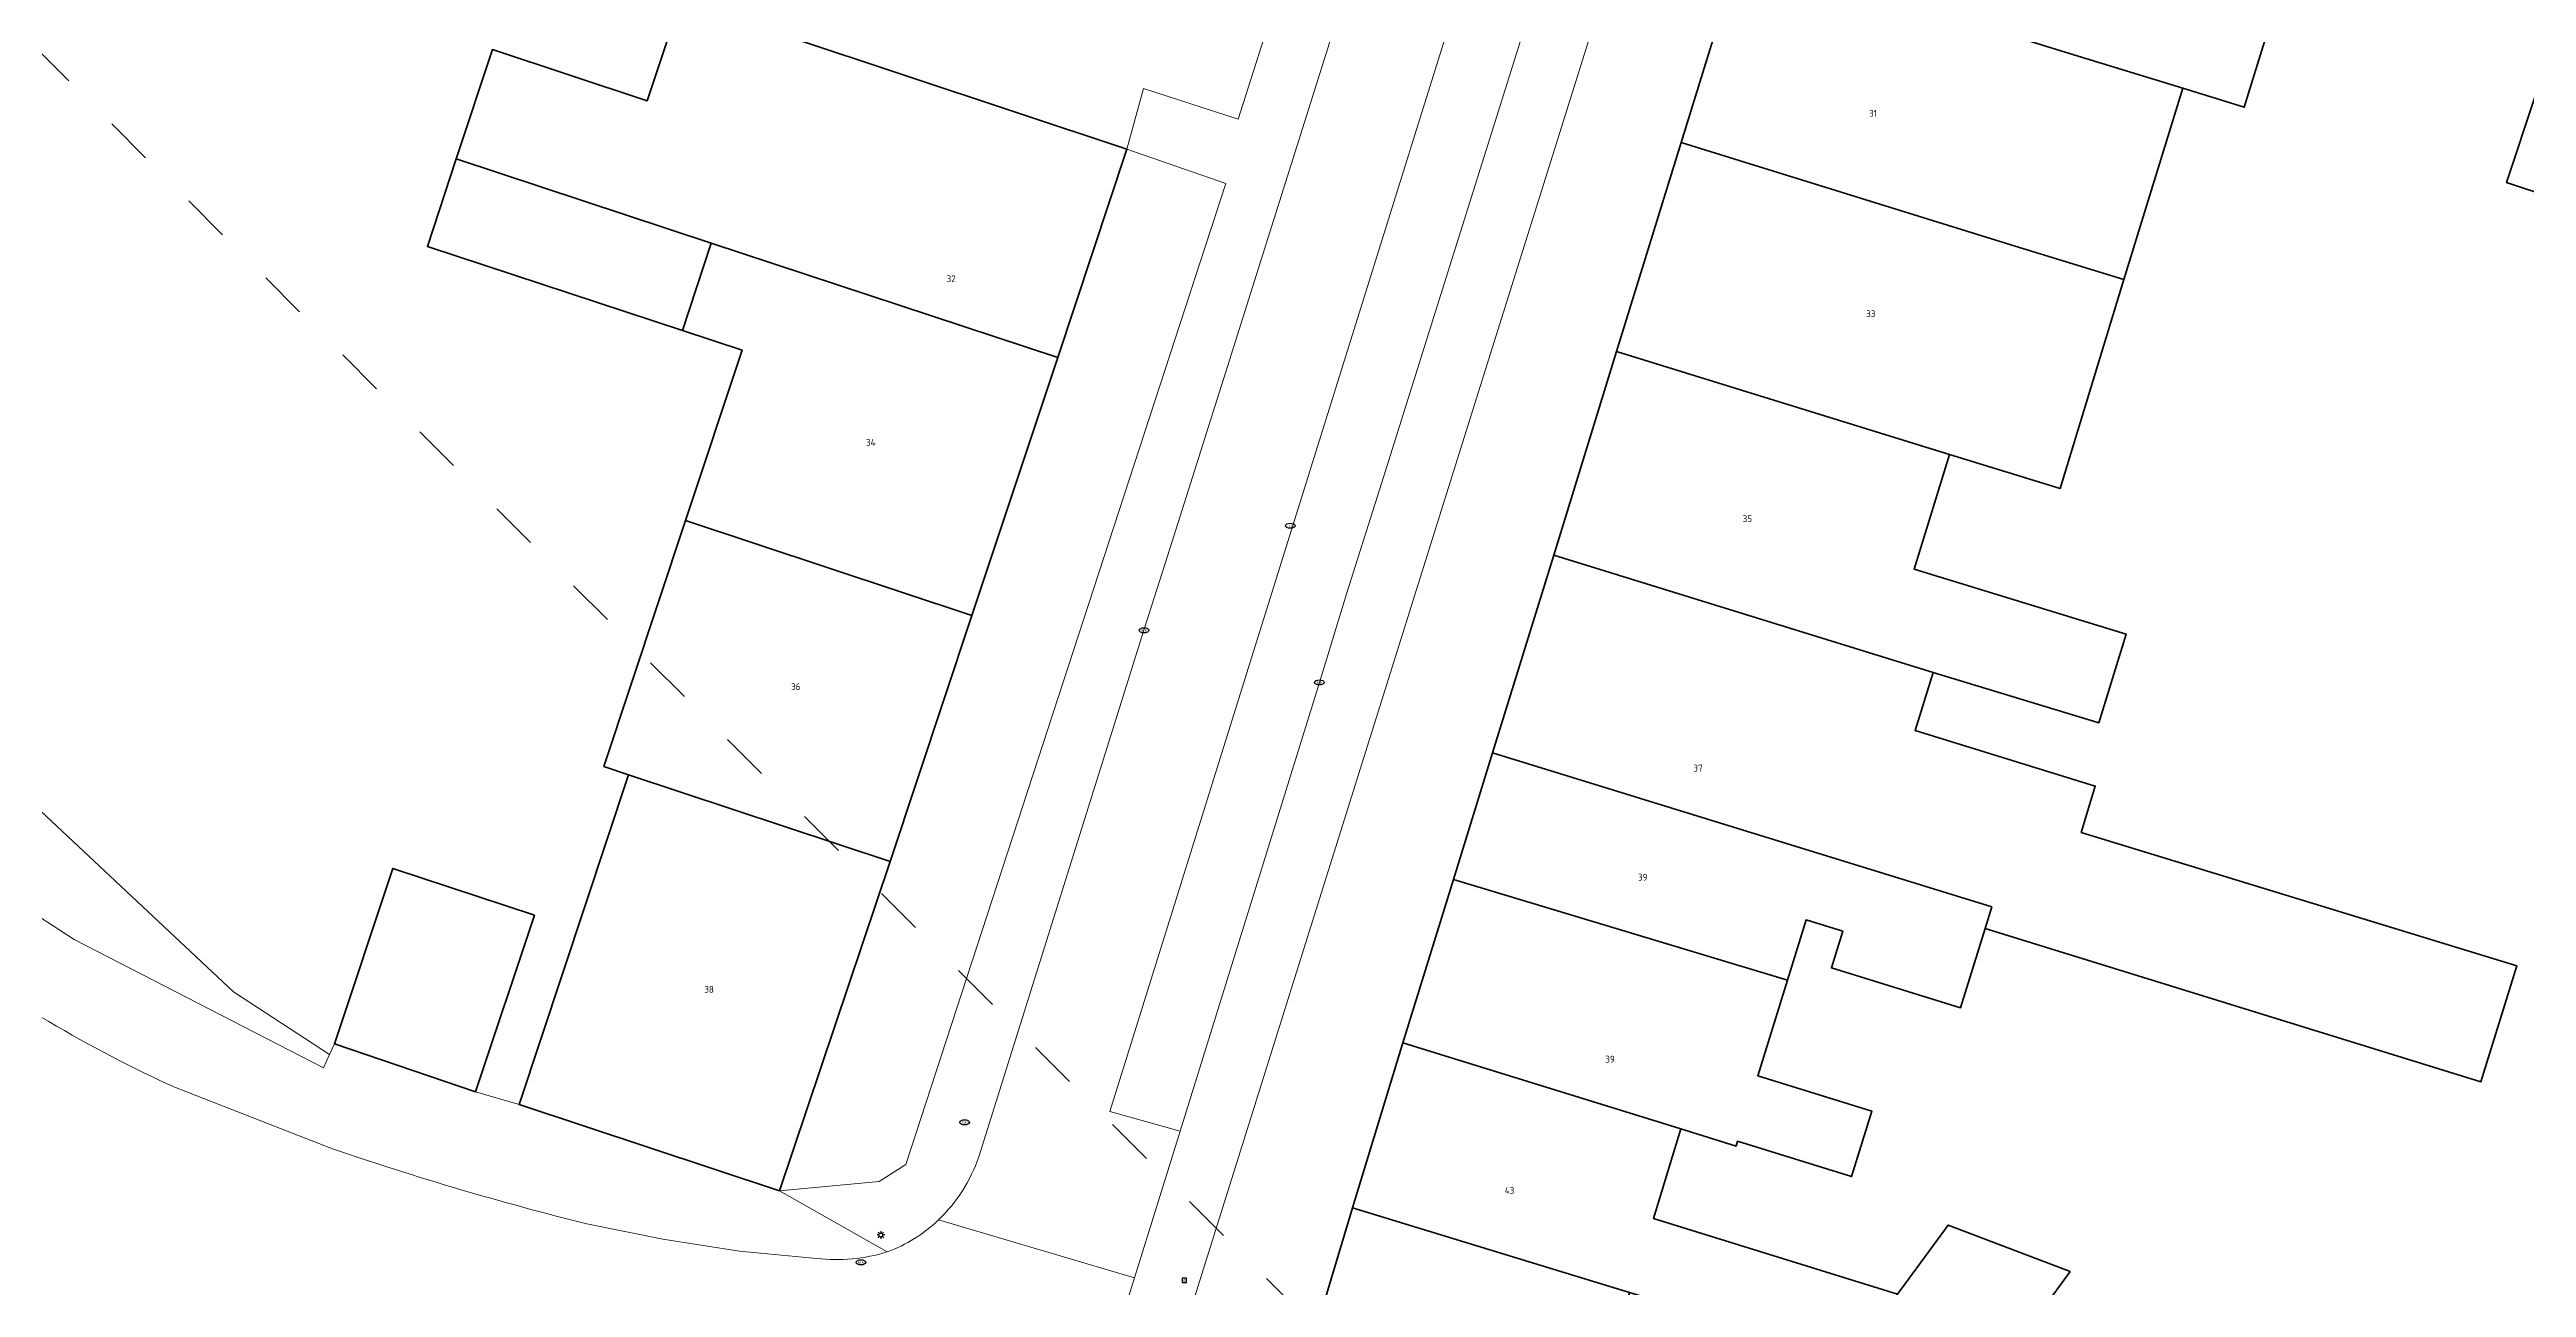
# Model space of a CAD drawing. Header units: metres. Extents: x 30438 to 30782, y 387448 to 387694.
# Drawn here: x 30630.2 to 30694.8, y 387496.5 to 387528.7 of the extents above; entities that cross this region are included whole.
import ezdxf
from ezdxf.enums import TextEntityAlignment as Align

# ---------------------------------------------------------------- set-up
doc = ezdxf.new("R2010")
doc.units = ezdxf.units.M
doc.linetypes.add('HIDDEN5', pattern=[2.8375, 1.25, -1.5875])
for name, color, linetype, lineweight in [('B-GV-GR-BEPLANTING_CULTUUR_HEESTERS-GV', 90, 'Continuous', 18), ('B-GV-IE-MEUBILAIR-S', 7, 'Continuous', 25), ('B-GV-OG-BEBOUWING-GV', 7, 'Continuous', 35), ('B-GV-OG-BEBOUWING-T18', 10, 'Continuous', 18), ('B-GV-OG-TERREIN_ERF-GV', 7, 'Continuous', 18), ('B-GV-VH-OPENVERHARDING_BETONSTRAATSTEEN-GV', 90, 'Continuous', 18), ('B-GV-VH-OPENVERHARDING_STRAATBAKSTEEN-GV', 90, 'Continuous', 18), ('B-GV-VH-OPENVERHARDING_TEGEL-GV', 90, 'Continuous', 18)]:
    doc.layers.add(name, color=color, linetype=linetype, lineweight=lineweight)
doc.styles.add('NLCS-ISO', font='NLCS-ISO.ttf')
doc.styles.add('NLCS-ISO-M100-T18', font='NLCS-ISO.ttf', dxfattribs={"height": 0.18})

# ---------------------------------------------------------------- blocks, each defined once
blk = doc.blocks.new('SIE-MEUBILAIR_BORD_VERKEER-SO')
blk.add_lwpolyline([(-0.5625, -0.5625), (0.5625, -0.5625), (0.5625, 0.5625), (-0.5625, 0.5625)], close=True)
at = {"style": 'NLCS-ISO'}
blk.add_text('vb', height=0.75, dxfattribs=at).set_placement((0, 0), align=Align.MIDDLE_CENTER)
blk = doc.blocks.new('SIE-MEUBILAIR_PAAL_LICHTMAST-SO')
for points in [[(-0.62, 0), (-1, 0)], [(-0.71, 0.71), (-0.44, 0.44)], [(0, 1), (0, 0.62)], [(0.44, 0.44), (0.71, 0.71)], [(1, 0), (0.62, 0)], [(-0.71, -0.71), (-0.44, -0.44)], [(0, -0.62), (0, -1)], [(0.44, -0.44), (0.71, -0.71)]]:
    blk.add_lwpolyline(points)
blk.add_circle((0, 0), 0.5)
blk = doc.blocks.new('SIE-MEUBILAIR_PUT_BRANDKRAAN-SO')
blk.add_ellipse((0, 0), major_axis=(1.25, 0), ratio=0.54)
at = {"style": 'NLCS-ISO'}
blk.add_text('bk', height=0.75, dxfattribs=at).set_placement((0.03, 0), align=Align.MIDDLE_CENTER)
blk = doc.blocks.new('SIE-MEUBILAIR_PUT_KOLK-SO')
blk.add_ellipse((0, 0), major_axis=(1.25, 0), ratio=0.54)
at = {"style": 'NLCS-ISO'}
blk.add_text('klk', height=0.75, dxfattribs=at).set_placement((0.03, 0), align=Align.MIDDLE_CENTER)
blk = doc.blocks.new('SIE-MEUBILAIR_PUT_RIOOLPUT-SO')
blk.add_ellipse((0, 0), major_axis=(1.25, 0), ratio=0.54)
at = {"style": 'NLCS-ISO'}
blk.add_text('ri', height=0.75, dxfattribs=at).set_placement((-0.04, 0.07), align=Align.MIDDLE_CENTER)

msp = doc.modelspace()

# ---------------------------------------------------------------- linework, layer by layer
at = {"linetype": 'HIDDEN5'}
msp.add_line((30710.96, 387447.669), (30510.96, 387647.669), dxfattribs=at)
at = {"layer": 'B-GV-GR-BEPLANTING_CULTUUR_HEESTERS-GV'}
msp.add_lwpolyline([(30629, 387509.811), (30627.246, 387508.023), (30627.849, 387507.501), (30629.375, 387506.497), (30630.85, 387505.547), (30637.346, 387502.201), (30637.5, 387502.541), (30635, 387504.176)], close=True, dxfattribs=at)
at = {"layer": 'B-GV-OG-BEBOUWING-GV'}
for points in [[(30689.135, 387532.822), (30687.231, 387533.405), (30675.995, 387536.878), (30674.269, 387531.293), (30682.96, 387528.6), (30685.804, 387527.729), (30687.406, 387527.234)], [(30674.269, 387531.293), (30672.731, 387526.315), (30681.434, 387523.617), (30684.265, 387522.75), (30685.804, 387527.729), (30682.96, 387528.6)], [(30658.283, 387526.144), (30646.646, 387530.007), (30645.782, 387527.405), (30641.746, 387528.737), (30640.806, 387525.888), (30647.452, 387523.69), (30656.481, 387520.714)], [(30697.331, 387526.775), (30694.993, 387527.547), (30694.241, 387525.27), (30696.579, 387524.498)], [(30684.265, 387522.75), (30681.434, 387523.617), (30672.731, 387526.315), (30671.047, 387520.869), (30679.722, 387518.188), (30682.607, 387517.296)], [(30640.806, 387525.888), (30640.054, 387523.609), (30646.701, 387521.415), (30647.452, 387523.69)], [(30656.481, 387520.714), (30647.452, 387523.69), (30646.701, 387521.415), (30648.255, 387520.902), (30646.781, 387516.462), (30654.246, 387513.984)], [(30679.722, 387518.188), (30671.047, 387520.869), (30669.407, 387515.562), (30679.296, 387512.506), (30683.615, 387511.186), (30684.325, 387513.505), (30678.805, 387515.195)], [(30654.246, 387513.984), (30646.781, 387516.462), (30644.653, 387510.052), (30645.295, 387509.839), (30652.118, 387507.573)], [(30683.153, 387508.333), (30683.523, 387509.541), (30678.828, 387510.992), (30679.296, 387512.506), (30669.407, 387515.562), (30667.815, 387510.41), (30680.823, 387506.39), (30680.65, 387505.828), (30693.575, 387501.834), (30694.509, 387504.857)], [(30667.815, 387510.41), (30666.793, 387507.105), (30675.497, 387504.48), (30675.984, 387506.054), (30676.939, 387505.759), (30676.644, 387504.803), (30680.011, 387503.763), (30680.65, 387505.828), (30680.823, 387506.39)], [(30652.118, 387507.573), (30645.295, 387509.839), (30642.442, 387501.246), (30649.228, 387498.993)], [(30642.841, 387506.176), (30639.151, 387507.397), (30637.628, 387502.824), (30641.309, 387501.576)], [(30674.731, 387501.986), (30675.497, 387504.48), (30666.793, 387507.105), (30665.477, 387502.845), (30672.725, 387500.604), (30674.161, 387500.16), (30674.199, 387500.283), (30677.171, 387499.364), (30677.698, 387501.069)], [(30672.725, 387500.604), (30665.477, 387502.845), (30664.163, 387498.55), (30671.384, 387496.341), (30677.126, 387494.585), (30678.372, 387496.298), (30672.01, 387498.267)], [(30670.416, 387493.101), (30671.384, 387496.341), (30664.163, 387498.55), (30662.775, 387493.907), (30663.709, 387493.628), (30662.586, 387489.837), (30670.362, 387487.458), (30672.8, 387490.841), (30674.108, 387490.437), (30675.021, 387491.692)], [(30682.867, 387496.887), (30679.684, 387498.101), (30678.372, 387496.298), (30677.126, 387494.585), (30675.021, 387491.692), (30674.108, 387490.437), (30668.986, 387483.385), (30673.686, 387480), (30673.785, 387480.137), (30679.102, 387487.521), (30677.101, 387488.962)]]:
    msp.add_lwpolyline(points, close=True, dxfattribs=at)
at = {"layer": 'B-GV-OG-TERREIN_ERF-GV'}
for points in [[(30710.96, 387572.665), (30706.379, 387573.67), (30707.083, 387576.847), (30709.313, 387585.438), (30707.012, 387585.982), (30689.462, 387589.931), (30679.807, 387559.258), (30659.727, 387495.184)], [(30689.135, 387532.822), (30687.406, 387527.234), (30685.804, 387527.729), (30684.265, 387522.75), (30682.607, 387517.296), (30679.722, 387518.188), (30678.805, 387515.195), (30684.325, 387513.505), (30683.615, 387511.186), (30679.296, 387512.506), (30678.828, 387510.992), (30683.523, 387509.541), (30683.153, 387508.333), (30694.509, 387504.857), (30693.575, 387501.834), (30680.65, 387505.828), (30680.011, 387503.763), (30676.644, 387504.803), (30676.939, 387505.759), (30675.984, 387506.054), (30675.497, 387504.48), (30674.731, 387501.986), (30677.698, 387501.069), (30677.171, 387499.364), (30674.199, 387500.283), (30674.161, 387500.16), (30672.725, 387500.604), (30672.01, 387498.267), (30678.372, 387496.298), (30679.684, 387498.101), (30682.867, 387496.887), (30677.101, 387488.962)], [(30662.775, 387493.907), (30664.163, 387498.55), (30665.477, 387502.845), (30666.793, 387507.105), (30667.815, 387510.41), (30669.407, 387515.562), (30671.047, 387520.869), (30672.731, 387526.315), (30674.269, 387531.293)]]:
    msp.add_lwpolyline(points, dxfattribs=at)
for points in [[(30697.331, 387526.775), (30696.579, 387524.498), (30694.241, 387525.27), (30694.993, 387527.547)], [(30660.862, 387525.248), (30658.283, 387526.144), (30656.481, 387520.714), (30654.246, 387513.984), (30652.118, 387507.573), (30649.228, 387498.993), (30651.824, 387499.236), (30652.526, 387499.674)]]:
    msp.add_lwpolyline(points, close=True, dxfattribs=at)
at = {"layer": 'B-GV-VH-OPENVERHARDING_BETONSTRAATSTEEN-GV'}
for points in [[(30673.454, 387551.062), (30675.322, 387550.546), (30676.926, 387555.644), (30672.442, 387557.12), (30671.134, 387552.973), (30669.581, 387548.099), (30668.131, 387543.426), (30660.906, 387520.478), (30659.4, 387515.725), (30658.728, 387513.602), (30654.421, 387499.878)], [(30653.373, 387498.234), (30658.486, 387496.72), (30659.672, 387500.544), (30657.841, 387501.06), (30673.454, 387551.062)], [(30637.583, 387500.089), (30633.484, 387501.682)], [(30650.196, 387497.23), (30648.184, 387497.418), (30646.185, 387497.734), (30644.211, 387498.131)], [(30658.182, 387495.742), (30658.486, 387496.72), (30653.373, 387498.234)]]:
    msp.add_lwpolyline(points, dxfattribs=at)
for points in [[(30633.484, 387501.682, -0.052065), (30627.092, 387505.453)], [(30644.211, 387498.131, -0.022063), (30637.583, 387500.089)], [(30654.421, 387499.878, -0.120781), (30653.373, 387498.234)], [(30653.373, 387498.234, -0.105958), (30652.034, 387497.399)], [(30652.034, 387497.399, -0.105018), (30650.196, 387497.23)]]:
    msp.add_lwpolyline(points, format="xyb", dxfattribs=at)
at = {"layer": 'B-GV-VH-OPENVERHARDING_STRAATBAKSTEEN-GV'}
msp.add_lwpolyline([(30673.682, 387545.359), (30675.322, 387550.546), (30673.454, 387551.062), (30657.841, 387501.06), (30659.672, 387500.544), (30663.301, 387512.244), (30664.017, 387514.577), (30664.916, 387517.428)], close=True, dxfattribs=at)
at = {"layer": 'B-GV-VH-OPENVERHARDING_TEGEL-GV'}
for points in [[(30690.507, 387619.983), (30669.154, 387552.075), (30669.268, 387552.034), (30668.088, 387548.294), (30668.238, 387548.243), (30664.261, 387535.592), (30663.974, 387535.672), (30661.183, 387526.923), (30658.719, 387527.721), (30658.283, 387526.144), (30660.862, 387525.248), (30652.526, 387499.674), (30651.824, 387499.236), (30649.228, 387498.993), (30652.034, 387497.399)], [(30654.421, 387499.878), (30658.728, 387513.602), (30659.4, 387515.725), (30660.906, 387520.478), (30668.131, 387543.426), (30669.581, 387548.099), (30671.134, 387552.973), (30672.442, 387557.12), (30673.647, 387560.939), (30673.886, 387561.752), (30674.612, 387564.057), (30674.874, 387564.861), (30675.65, 387567.275), (30677.468, 387572.995)], [(30673.682, 387545.359), (30664.916, 387517.428), (30664.017, 387514.577), (30663.301, 387512.244), (30659.672, 387500.544), (30658.486, 387496.72), (30658.182, 387495.742), (30659.727, 387495.184), (30679.807, 387559.258)], [(30641.309, 387501.576), (30637.628, 387502.824), (30637.5, 387502.541), (30637.346, 387502.201), (30630.85, 387505.547), (30629.375, 387506.497), (30627.092, 387505.453)], [(30633.484, 387501.682), (30637.583, 387500.089)], [(30652.034, 387497.399), (30649.228, 387498.993), (30642.442, 387501.246), (30641.309, 387501.576)], [(30644.211, 387498.131), (30646.185, 387497.734), (30648.184, 387497.418), (30650.196, 387497.23)]]:
    msp.add_lwpolyline(points, dxfattribs=at)
for points in [[(30627.092, 387505.453, 0.052065), (30633.484, 387501.682)], [(30637.583, 387500.089, 0.022063), (30644.211, 387498.131)], [(30653.373, 387498.234, 0.120781), (30654.421, 387499.878)], [(30652.034, 387497.399, 0.105958), (30653.373, 387498.234)], [(30650.196, 387497.23, 0.105018), (30652.034, 387497.399)]]:
    msp.add_lwpolyline(points, format="xyb", dxfattribs=at)

# ---------------------------------------------------------------- block references
at = {"layer": 'B-GV-IE-MEUBILAIR-S', "xscale": 0.1, "yscale": 0.1, "zscale": 0.1}
for name, p in [('SIE-MEUBILAIR_PUT_RIOOLPUT-SO', (30662.544, 387516.328)), ('SIE-MEUBILAIR_PUT_KOLK-SO', (30658.728, 387513.602)), ('SIE-MEUBILAIR_PUT_KOLK-SO', (30663.301, 387512.244)), ('SIE-MEUBILAIR_PUT_BRANDKRAAN-SO', (30654.053, 387500.777)), ('SIE-MEUBILAIR_PAAL_LICHTMAST-SO', (30651.871, 387497.841)), ('SIE-MEUBILAIR_PUT_KOLK-SO', (30651.351, 387497.127)), ('SIE-MEUBILAIR_BORD_VERKEER-SO', (30659.778, 387496.661))]:
    msp.add_blockref(name, p, dxfattribs=at)

# ---------------------------------------------------------------- texts
at = {"layer": 'B-GV-OG-BEBOUWING-T18', "style": 'NLCS-ISO-M100-T18'}
for s, p in [('31', (30677.73, 387527.076)), ('32', (30653.703, 387522.767)), ('33', (30677.672, 387521.856)), ('34', (30651.607, 387518.502)), ('35', (30674.455, 387516.512)), ('36', (30649.652, 387512.135)), ('37', (30673.168, 387510.008)), ('39', (30671.728, 387507.166)), ('38', (30647.394, 387504.244)), ('39', (30670.875, 387502.424)), ('43', (30668.255, 387499.002))]:
    msp.add_text(s, height=0.18, dxfattribs=at).set_placement(p, align=Align.MIDDLE)

doc.saveas('drawing.dxf')
